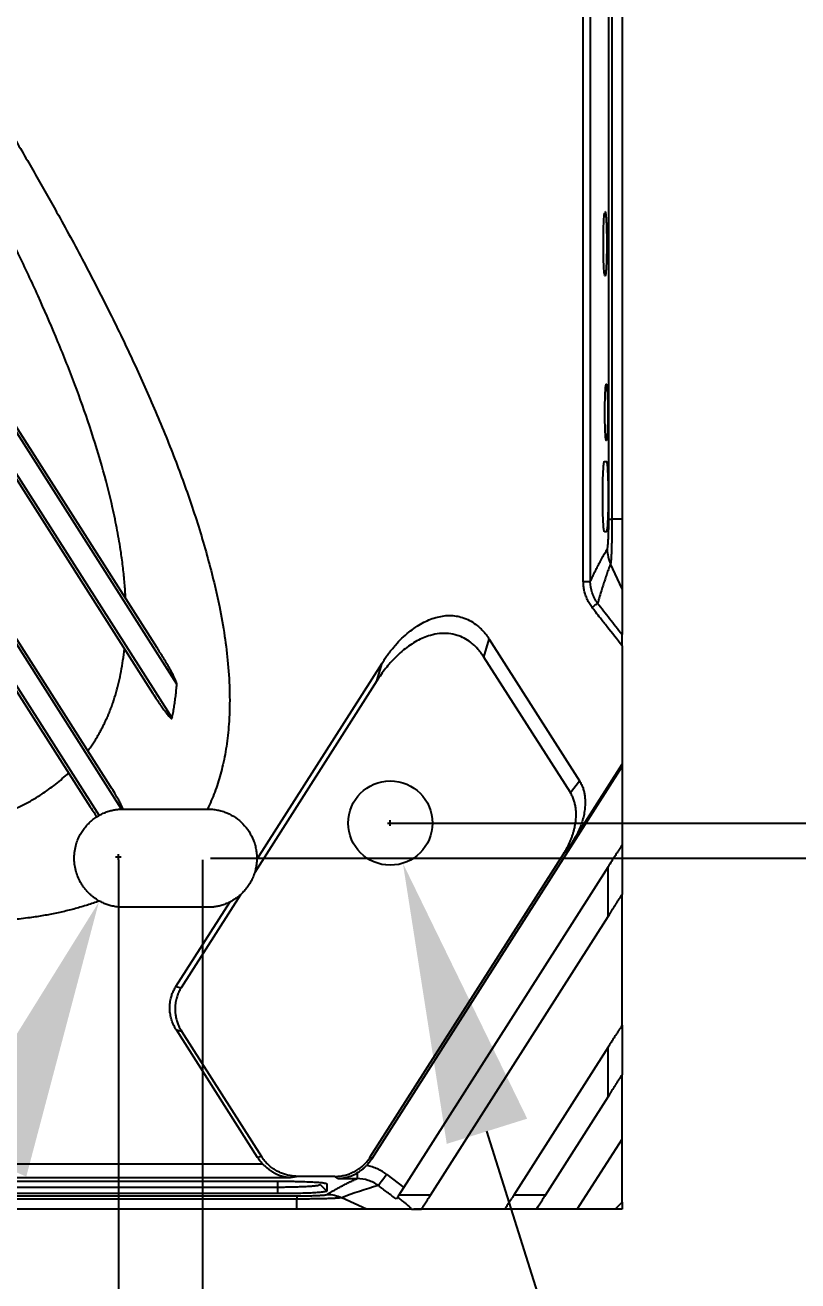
# Model space of a CAD drawing. Header units: millimetres. Extents: x 620 to 19791, y 2539 to 6969.
# Drawn here: x 8786.8 to 8841.8, y 3378.1 to 3467.5 of the extents above; entities that cross this region are included whole.
import ezdxf

# ---------------------------------------------------------------- set-up
doc = ezdxf.new("R2010")
doc.units = ezdxf.units.MM
doc.styles.get("Standard").update_dxf_attribs({"font": 'arial.ttf'})
doc.dimstyles.new('缩小5倍', dxfattribs={"dimtxt": 40, "dimasz": 20, "dimexe": 1, "dimexo": 0.2, "dimgap": 0, "dimtad": 1, "dimtoh": 1, "dimdec": 1, "dimzin": 9, "dimdsep": 46, "dimtxsty": 'Standard', "dimblk": '_FILLED', "dimcen": 0.2, "dimclrd": 256, "dimclre": 256, "dimclrt": 256, "dimadec": 1, "dimazin": 2, "dimtfac": 1, "dimtdec": 1, "dimtofl": 0, "dimtmove": 0, "dimatfit": 3, "dimldrblk": '_FILLED', "dimfxl": 1, "dimtolj": 1, "dimtzin": 0, "dimarcsym": 0})

# ---------------------------------------------------------------- blocks, each defined once
blk = doc.blocks.new('_FILLED')
at = {"color": 0, "linetype": 'ByBlock'}
blk.add_solid([(0, 0), (-1, 0.15), (-1, -0.15)], dxfattribs=at)
blk = doc.blocks.new('*D195')
at = {"lineweight": -2, "transparency": 16777216}
for p, q in [((8813.002, 3693.193), (8929.905, 3693.193)), ((8928.905, 3673.193), (8928.905, 3430.693)), ((8813.002, 3410.693), (8929.905, 3410.693))]:
    blk.add_line(p, q, dxfattribs=at)
at = {"layer": 'Defpoints', "color": 0, "transparency": 16777216}
for p in [(8812.802, 3693.193), (8812.802, 3410.693), (8928.905, 3410.693)]:
    blk.add_point(p, dxfattribs=at)
at = {"lineweight": -2, "transparency": 16777216, "xscale": 20, "yscale": 20, "zscale": 20}
for p, rotation in [((8928.905, 3693.193), 90), ((8928.905, 3410.693), 270)]:
    blk.add_blockref('_FILLED', p, dxfattribs=dict(at, rotation=rotation))
at = {"transparency": 16777216, "insert": (8903.011, 3551.943), "char_height": 40, "attachment_point": 5, "rotation": 90}
blk.add_mtext('\\A1;282.5mm [11 1/8"]', dxfattribs=at)
blk = doc.blocks.new('*D197')
at = {"lineweight": -2, "transparency": 16777216}
for p, q in [((8812.602, 3410.693), (8813.002, 3410.693)), ((8812.802, 3410.493), (8812.802, 3410.893)), ((8855.659, 3274.034), (8819.684, 3388.747)), ((8926.573, 3274.034), (8855.659, 3274.034))]:
    blk.add_line(p, q, dxfattribs=at)
at = {"layer": 'Defpoints', "color": 0, "transparency": 16777216}
for p in [(8811.904, 3413.556), (8813.699, 3407.83)]:
    blk.add_point(p, dxfattribs=at)
at = {"lineweight": -2, "transparency": 16777216, "xscale": 20, "yscale": 20, "zscale": 20, "rotation": 107.4120157915032}
blk.add_blockref('_FILLED', (8813.699, 3407.83), dxfattribs=at)
at = {"transparency": 16777216, "insert": (8891.116, 3294.457), "char_height": 40, "attachment_point": 5}
blk.add_mtext('\\A1;M6', dxfattribs=at)
blk = doc.blocks.new('*D199')
at = {"lineweight": -2, "transparency": 16777216}
for p, q in [((8800.002, 3695.693), (9024.027, 3695.693)), ((9023.027, 3428.193), (9023.027, 3675.693)), ((8800.002, 3408.193), (9024.027, 3408.193))]:
    blk.add_line(p, q, dxfattribs=at)
at = {"layer": 'Defpoints', "color": 0, "transparency": 16777216}
for p in [(8799.802, 3695.693), (9023.027, 3695.693), (8799.802, 3408.193)]:
    blk.add_point(p, dxfattribs=at)
at = {"lineweight": -2, "transparency": 16777216, "xscale": 20, "yscale": 20, "zscale": 20}
for p, rotation in [((9023.027, 3695.693), 90), ((9023.027, 3408.193), 270)]:
    blk.add_blockref('_FILLED', p, dxfattribs=dict(at, rotation=rotation))
at = {"transparency": 16777216, "insert": (8997.134, 3551.943), "char_height": 40, "attachment_point": 5, "rotation": 90}
blk.add_mtext('\\A1;287.5mm [11 3/8"]', dxfattribs=at)
blk = doc.blocks.new('*D200')
at = {"lineweight": -2, "transparency": 16777216}
for p, q in [((8793.444, 3408.085), (8793.444, 3220.929)), ((8799.444, 3408.085), (8799.444, 3220.929)), ((8773.444, 3221.929), (8490.906, 3221.929)), ((8819.444, 3221.929), (8839.444, 3221.929))]:
    blk.add_line(p, q, dxfattribs=at)
at = {"layer": 'Defpoints', "color": 0, "transparency": 16777216}
for p in [(8793.444, 3408.285), (8799.444, 3408.285), (8799.444, 3221.929)]:
    blk.add_point(p, dxfattribs=at)
at = {"lineweight": -2, "transparency": 16777216, "xscale": 20, "yscale": 20, "zscale": 20}
blk.add_blockref('_FILLED', (8793.444, 3221.929), dxfattribs=at)
at = {"lineweight": -2, "transparency": 16777216, "xscale": 20, "yscale": 20, "zscale": 20, "rotation": 180}
blk.add_blockref('_FILLED', (8799.444, 3221.929), dxfattribs=at)
at = {"transparency": 16777216, "insert": (8622.175, 3247.822), "char_height": 40, "attachment_point": 5}
blk.add_mtext('\\A1;6mm [1/4"]', dxfattribs=at)
blk = doc.blocks.new('*D201')
at = {"lineweight": -2, "transparency": 16777216}
for p, q in [((8793.244, 3408.285), (8793.644, 3408.285)), ((8793.444, 3408.085), (8793.444, 3408.485)), ((8739.75, 3283.811), (8784.136, 3386.706)), ((8352.192, 3283.811), (8739.75, 3283.811))]:
    blk.add_line(p, q, dxfattribs=at)
at = {"layer": 'Defpoints', "color": 0, "transparency": 16777216}
for p in [(8793.444, 3408.285), (8792.057, 3405.071)]:
    blk.add_point(p, dxfattribs=at)
at = {"lineweight": -2, "transparency": 16777216, "xscale": 20, "yscale": 20, "zscale": 20, "rotation": 66.66636155327049}
blk.add_blockref('_FILLED', (8792.057, 3405.071), dxfattribs=at)
at = {"transparency": 16777216, "insert": (8545.971, 3309.705), "char_height": 40, "attachment_point": 5}
blk.add_mtext('\\A1;R3.5mm [R1/8"]', dxfattribs=at)
blk = doc.blocks.new('tgd')
at = {"color": 7, "linetype": 'Continuous', "lineweight": 25}
for p, q in [((18441.528, 4763.247), (18441.528, 5002.465)), ((18441.753, 5002.465), (18441.753, 4763.247)), ((18442.478, 5002.465), (18442.478, 4763.246)), ((18410.785, 4751.505), (18295.687, 4932.172)), ((18409.374, 4754.091), (18295.856, 4932.279)), ((18295.519, 4929.087), (18409.075, 4750.839)), ((18295.687, 4929.194), (18410.44, 4749.068)), ((18406.852, 4742.603), (18295.687, 4917.096)), ((18406.071, 4744.202), (18295.856, 4917.204)), ((18295.519, 4914.011), (18404.61, 4742.772)), ((18295.687, 4914.119), (18405.245, 4742.147)), ((18439.717, 4758.807), (18439.717, 4811.805)), ((18440.216, 4811.654), (18440.216, 4758.807)), ((18441.226, 4767.356), (18441.357, 4767.356)), ((18442.478, 4763.246), (18441.753, 4763.247)), ((18441.357, 4762.356), (18441.226, 4762.356)), ((18442.478, 4758.295), (18441.655, 4760.065)), ((18439.717, 4758.807), (18440.216, 4758.807)), ((18432.648, 4753.421), (18433.025, 4754.69)), ((18433.025, 4754.69), (18439.439, 4744.622)), ((18442.478, 4754.227), (18442.478, 4745.802)), ((18416.476, 4739.003), (18425.392, 4752.998)), ((18425.015, 4751.729), (18425.392, 4752.998)), ((18438.794, 4743.773), (18432.648, 4753.421)), ((18425.015, 4751.729), (18416.328, 4738.093)), ((18438.971, 4740.297), (18442.478, 4745.802)), ((18442.478, 4745.802), (18442.478, 4745.639)), ((18424.695, 4717.725), (18442.478, 4745.639)), ((18442.478, 4745.639), (18442.478, 4740.055)), ((18438.794, 4743.773), (18439.439, 4744.622)), ((18438.327, 4739.448), (18438.971, 4740.297)), ((18442.478, 4740.055), (18442.478, 4736.519)), ((18424.554, 4717.829), (18438.327, 4739.448)), ((18441.478, 4738.486), (18426.583, 4715.106)), ((18441.478, 4734.949), (18441.478, 4738.486)), ((18410.722, 4729.97), (18414.55, 4735.978)), ((18415.312, 4736.498), (18411.096, 4729.881)), ((18442.478, 4727.213), (18442.478, 4736.519)), ((18412.978, 4735.606), (18406.978, 4735.606)), ((18428.836, 4715.106), (18441.478, 4734.949)), ((18410.722, 4729.97), (18411.096, 4729.881)), ((18442.478, 4727.213), (18442.478, 4723.677)), ((18416.532, 4717.799), (18410.749, 4726.876)), ((18410.749, 4726.876), (18411.124, 4726.787)), ((18411.124, 4726.787), (18416.816, 4717.851)), ((18441.478, 4725.644), (18434.765, 4715.106)), ((18441.478, 4722.107), (18441.478, 4725.644)), ((18442.478, 4719.106), (18442.478, 4723.677)), ((18437.017, 4715.106), (18441.478, 4722.107)), ((18439.278, 4714.106), (18442.478, 4719.106)), ((18442.478, 4714.606), (18442.478, 4719.106)), ((18318.065, 4717.341), (18416.891, 4717.341)), ((18416.816, 4717.851), (18416.532, 4717.799)), ((18424.695, 4717.725), (18424.554, 4717.829)), ((18418.882, 4716.343), (18316.074, 4716.343)), ((18419.436, 4716.445), (18418.882, 4716.343)), ((18422.026, 4716.445), (18419.436, 4716.445)), ((18422.233, 4716.29), (18422.026, 4716.445)), ((18422.233, 4716.29), (18423.609, 4716.29)), ((18425.726, 4716.583), (18426.94, 4715.666)), ((18388.978, 4716.104), (18417.978, 4716.104)), ((18388.978, 4715.69), (18417.978, 4715.69)), ((18417.978, 4715.216), (18417.978, 4715.69)), ((18420.978, 4715.872), (18421.452, 4715.398)), ((18421.452, 4715.922), (18421.452, 4715.398)), ((18375.771, 4715.056), (18419.337, 4715.056)), ((18419.337, 4714.831), (18375.771, 4714.831)), ((18417.978, 4715.216), (18388.978, 4715.216)), ((18419.337, 4714.106), (18419.337, 4714.831)), ((18428.836, 4715.106), (18426.583, 4715.106)), ((18437.017, 4715.106), (18434.765, 4715.106)), ((18441.978, 4714.106), (18442.478, 4714.606)), ((18442.478, 4714.606), (18442.478, 4714.106)), ((18419.337, 4714.106), (18375.771, 4714.106)), ((18427.478, 4714.106), (18428.199, 4714.106)), ((18428.199, 4714.106), (18427.653, 4714.106)), ((18434.127, 4714.106), (18428.199, 4714.106)), ((18436.38, 4714.106), (18434.127, 4714.106)), ((18439.278, 4714.106), (18436.38, 4714.106)), ((18441.978, 4714.106), (18439.278, 4714.106)), ((18442.478, 4714.106), (18441.978, 4714.106))]:
    blk.add_line(p, q, dxfattribs=at)
at = {"color": 8, "linetype": 'Continuous', "lineweight": 25}
blk.add_line((18417.978, 4715.69), (18417.978, 4716.104), dxfattribs=at)
at = {"color": 7, "linetype": 'Continuous', "lineweight": 25, "flags": 128}
blk.add_lwpolyline([(18424.289, 4714.105), (18423.404, 4714.517), (18422.518, 4714.929)], dxfattribs=at)
blk.add_circle((18425.978, 4741.606), 3)
at = {"color": 7, "linetype": 'Continuous', "lineweight": 25}
for points, knots in [([(18407.133, 4757.609), (18407.124, 4757.787), (18407.105, 4758.143), (18407.065, 4758.681), (18407.016, 4759.223), (18406.957, 4759.771), (18406.889, 4760.323), (18406.764, 4761.213), (18406.552, 4762.463), (18406.121, 4764.532), (18405.446, 4767.147), (18404.49, 4770.195), (18403.387, 4773.26), (18402.2, 4776.224), (18400.896, 4779.207), (18399.09, 4783.065), (18396.613, 4787.942), (18393.996, 4792.677), (18391.789, 4796.475), (18390.117, 4799.269), (18388.361, 4802.132), (18387.146, 4804.052), (18386.529, 4805.026)], [0, 0, 0, 0, 0.0102139, 0.0205385, 0.0309767, 0.0415315, 0.0522058, 0.0630022, 0.0931878, 0.1250778, 0.1845574, 0.2483961, 0.3086946, 0.3718269, 0.4319265, 0.4959106, 0.6167331, 0.7464147, 0.8069043, 0.8693256, 0.933688, 1, 1, 1, 1]), ([(18393.909, 4799.026), (18394.217, 4798.54), (18394.83, 4797.575), (18395.733, 4796.131), (18396.617, 4794.702), (18397.479, 4793.289), (18398.322, 4791.89), (18399.143, 4790.507), (18399.944, 4789.139), (18400.725, 4787.785), (18401.486, 4786.447), (18402.643, 4784.378), (18404.138, 4781.621), (18405.946, 4778.109), (18407.623, 4774.638), (18409.208, 4771.101), (18410.635, 4767.611), (18411.926, 4764.053), (18413.002, 4760.554), (18413.744, 4757.484), (18414.194, 4754.974), (18414.449, 4752.914), (18414.566, 4750.885), (18414.53, 4748.981), (18414.362, 4747.277), (18414.134, 4746.023), (18413.9, 4745.089), (18413.707, 4744.444), (18413.488, 4743.815), (18413.244, 4743.201), (18413.059, 4742.804), (18412.967, 4742.606)], [0, 0, 0, 0, 0.028127, 0.055867, 0.083223, 0.110194, 0.136782, 0.162987, 0.188811, 0.214255, 0.239319, 0.264005, 0.33008, 0.392582, 0.456982, 0.518406, 0.581947, 0.641185, 0.703244, 0.760717, 0.79542, 0.827786, 0.862084, 0.894623, 0.920706, 0.945691, 0.956791, 0.967751, 0.97859, 0.989333, 1, 1, 1, 1]), ([(18441.265, 4785.155), (18441.267, 4785.154), (18441.273, 4785.152), (18441.281, 4785.137), (18441.289, 4785.113), (18441.296, 4785.079), (18441.304, 4785.035), (18441.316, 4784.945), (18441.332, 4784.779), (18441.351, 4784.494), (18441.366, 4784.147), (18441.377, 4783.749), (18441.384, 4783.316), (18441.386, 4782.865), (18441.384, 4782.414), (18441.377, 4781.98), (18441.366, 4781.579), (18441.351, 4781.228), (18441.333, 4780.938), (18441.314, 4780.745), (18441.296, 4780.629), (18441.281, 4780.567), (18441.27, 4780.56), (18441.265, 4780.556)], [0, 0, 0, 0, 0.021245, 0.042243, 0.063084, 0.083861, 0.104667, 0.125596, 0.188211, 0.250208, 0.311749, 0.373875, 0.436451, 0.498749, 0.560974, 0.623545, 0.685901, 0.747871, 0.810407, 0.873806, 0.915692, 0.957504, 1, 1, 1, 1]), ([(18441.265, 4780.556), (18441.249, 4780.591), (18441.217, 4780.66), (18441.177, 4781.189), (18441.151, 4781.946), (18441.141, 4782.845), (18441.15, 4783.751), (18441.177, 4784.506), (18441.21, 4784.977), (18441.233, 4785.041), (18441.24, 4785.062)], [0, 0, 0, 0, 0.134319, 0.267816, 0.400285, 0.534044, 0.667719, 0.800888, 0.935788, 1, 1, 1, 1]), ([(18441.357, 4768.856), (18441.355, 4768.857), (18441.35, 4768.858), (18441.343, 4768.871), (18441.337, 4768.893), (18441.33, 4768.922), (18441.323, 4768.961), (18441.313, 4769.039), (18441.299, 4769.183), (18441.283, 4769.431), (18441.27, 4769.733), (18441.26, 4770.079), (18441.254, 4770.455), (18441.252, 4770.847), (18441.254, 4771.24), (18441.26, 4771.617), (18441.269, 4771.967), (18441.282, 4772.272), (18441.298, 4772.524), (18441.315, 4772.692), (18441.33, 4772.792), (18441.343, 4772.846), (18441.353, 4772.852), (18441.357, 4772.856)], [0, 0, 0, 0, 0.021346, 0.04241, 0.063283, 0.084056, 0.104826, 0.125687, 0.188, 0.250088, 0.311855, 0.37391, 0.43641, 0.498756, 0.56095, 0.623521, 0.685882, 0.747997, 0.810632, 0.873704, 0.915461, 0.957304, 1, 1, 1, 1]), ([(18441.357, 4772.856), (18441.36, 4772.855), (18441.364, 4772.853), (18441.371, 4772.84), (18441.378, 4772.819), (18441.385, 4772.789), (18441.391, 4772.751), (18441.402, 4772.673), (18441.416, 4772.528), (18441.432, 4772.28), (18441.445, 4771.979), (18441.455, 4771.632), (18441.461, 4771.256), (18441.463, 4770.864), (18441.461, 4770.472), (18441.455, 4770.094), (18441.445, 4769.745), (18441.432, 4769.44), (18441.416, 4769.188), (18441.4, 4769.02), (18441.385, 4768.919), (18441.371, 4768.865), (18441.362, 4768.859), (18441.357, 4768.856)], [0, 0, 0, 0, 0.0213462, 0.0424102, 0.0632826, 0.0840565, 0.1048263, 0.1256867, 0.1880002, 0.2500884, 0.3118546, 0.3739104, 0.4364096, 0.498756, 0.56095, 0.6235213, 0.6858817, 0.7479967, 0.8106315, 0.8737037, 0.9154607, 0.9573041, 1, 1, 1, 1]), ([(18441.226, 4762.356), (18441.223, 4762.357), (18441.218, 4762.359), (18441.209, 4762.375), (18441.201, 4762.402), (18441.192, 4762.439), (18441.184, 4762.487), (18441.171, 4762.584), (18441.153, 4762.764), (18441.133, 4763.075), (18441.117, 4763.452), (18441.105, 4763.885), (18441.097, 4764.355), (18441.095, 4764.845), (18441.097, 4765.336), (18441.104, 4765.808), (18441.116, 4766.244), (18441.133, 4766.626), (18441.153, 4766.941), (18441.172, 4767.137), (18441.188, 4767.251), (18441.2, 4767.311), (18441.213, 4767.349), (18441.222, 4767.353), (18441.226, 4767.356)], [0, 0, 0, 0, 0.021266, 0.042279, 0.063129, 0.083909, 0.104712, 0.125632, 0.188258, 0.250226, 0.311751, 0.373866, 0.436434, 0.498716, 0.56093, 0.623487, 0.685841, 0.747786, 0.810291, 0.873704, 0.905168, 0.936491, 0.967996, 1, 1, 1, 1]), ([(18441.357, 4767.356), (18441.36, 4767.355), (18441.366, 4767.353), (18441.375, 4767.336), (18441.383, 4767.31), (18441.391, 4767.272), (18441.4, 4767.224), (18441.413, 4767.127), (18441.431, 4766.947), (18441.451, 4766.636), (18441.467, 4766.259), (18441.479, 4765.826), (18441.487, 4765.356), (18441.489, 4764.866), (18441.487, 4764.375), (18441.479, 4763.904), (18441.467, 4763.467), (18441.451, 4763.086), (18441.431, 4762.77), (18441.412, 4762.574), (18441.396, 4762.46), (18441.383, 4762.4), (18441.37, 4762.363), (18441.362, 4762.358), (18441.357, 4762.356)], [0, 0, 0, 0, 0.021266, 0.04228, 0.063133, 0.083918, 0.104727, 0.125654, 0.188289, 0.250252, 0.311778, 0.373897, 0.436467, 0.49875, 0.560967, 0.623526, 0.685879, 0.747829, 0.81035, 0.87375, 0.905196, 0.936506, 0.968002, 1, 1, 1, 1]), ([(18441.423, 4761.105), (18441.425, 4761.109), (18441.43, 4761.116), (18441.437, 4761.138), (18441.444, 4761.168), (18441.45, 4761.205), (18441.457, 4761.251), (18441.468, 4761.34), (18441.482, 4761.499), (18441.498, 4761.767), (18441.511, 4762.087), (18441.52, 4762.41), (18441.525, 4762.709), (18441.528, 4762.976), (18441.528, 4763.156), (18441.528, 4763.247)], [0, 0, 0, 0, 0.0416119, 0.08292, 0.1240818, 0.1652564, 0.2066027, 0.2482777, 0.3730485, 0.4978515, 0.6231824, 0.7485419, 0.8325348, 0.9158986, 1, 1, 1, 1]), ([(18441.753, 4763.247), (18441.753, 4763.195), (18441.753, 4763.09), (18441.752, 4762.934), (18441.752, 4762.779), (18441.75, 4762.607), (18441.748, 4762.37), (18441.746, 4762.101), (18441.743, 4761.823), (18441.735, 4761.497), (18441.726, 4761.229), (18441.718, 4760.942), (18441.712, 4760.748), (18441.703, 4760.552), (18441.694, 4760.418), (18441.686, 4760.303), (18441.677, 4760.205), (18441.666, 4760.116), (18441.659, 4760.083), (18441.655, 4760.065)], [0, 0, 0, 0, 0.033447, 0.06694, 0.10045, 0.133952, 0.178484, 0.256865, 0.314724, 0.372797, 0.496328, 0.529331, 0.623045, 0.681398, 0.745872, 0.794433, 0.852976, 0.921558, 1, 1, 1, 1]), ([(18442.478, 4763.246), (18442.478, 4763.174), (18442.478, 4763.029), (18442.478, 4762.813), (18442.478, 4762.599), (18442.478, 4762.386), (18442.478, 4762.174), (18442.478, 4761.965), (18442.478, 4761.756), (18442.478, 4761.328), (18442.478, 4760.7), (18442.478, 4759.948), (18442.478, 4759.305), (18442.478, 4758.889), (18442.478, 4758.633), (18442.478, 4758.483), (18442.478, 4758.366), (18442.478, 4758.319), (18442.478, 4758.295)], [0, 0, 0, 0, 0.030431, 0.060693, 0.090843, 0.120939, 0.151037, 0.181194, 0.211469, 0.241916, 0.370934, 0.500028, 0.629046, 0.758139, 0.818819, 0.879051, 0.939292, 1, 1, 1, 1]), ([(18440.216, 4758.807), (18440.271, 4758.925), (18440.379, 4759.16), (18440.541, 4759.496), (18440.699, 4759.817), (18440.872, 4760.153), (18441.055, 4760.492), (18441.244, 4760.823), (18441.365, 4761.013), (18441.423, 4761.105)], [0, 0, 0, 0, 0.136003, 0.269855, 0.401557, 0.531111, 0.699451, 0.855745, 1, 1, 1, 1]), ([(18441.655, 4760.065), (18441.644, 4760.04), (18441.624, 4759.991), (18441.585, 4759.888), (18441.517, 4759.701), (18441.417, 4759.422), (18441.301, 4759.081), (18441.142, 4758.604), (18440.977, 4758.082), (18440.833, 4757.589), (18440.762, 4757.344), (18440.739, 4757.266)], [0, 0, 0, 0, 0.031231, 0.062467, 0.124948, 0.249927, 0.38178, 0.499933, 0.762201, 0.923745, 1, 1, 1, 1]), ([(18440.343, 4756.959), (18440.309, 4757.004), (18440.243, 4757.095), (18440.154, 4757.236), (18440.072, 4757.381), (18439.998, 4757.53), (18439.932, 4757.683), (18439.856, 4757.891), (18439.782, 4758.155), (18439.727, 4758.479), (18439.72, 4758.697), (18439.717, 4758.807)], [0, 0, 0, 0, 0.084861, 0.169101, 0.25296, 0.336679, 0.420502, 0.504669, 0.670214, 0.834663, 1, 1, 1, 1]), ([(18440.739, 4757.266), (18440.57, 4757.484), (18440.438, 4757.731), (18440.261, 4758.254), (18440.216, 4758.53), (18440.216, 4758.807)], [0, 0, 0, 0, 0.5, 0.5, 1, 1, 1, 1]), ([(18442.478, 4758.295), (18442.478, 4758.17), (18442.478, 4757.893), (18442.478, 4757.347), (18442.478, 4756.657), (18442.478, 4755.956), (18442.478, 4755.413), (18442.478, 4755.145), (18442.478, 4755.029)], [0, 0, 0, 0, 0.113992, 0.252662, 0.503552, 0.752664, 0.893657, 1, 1, 1, 1]), ([(18440.343, 4756.959), (18440.387, 4756.993), (18440.435, 4757.03), (18440.527, 4757.102), (18440.572, 4757.136), (18440.647, 4757.195), (18440.678, 4757.219), (18440.722, 4757.252), (18440.734, 4757.262), (18440.739, 4757.266)], [0, 0, 0, 0, 0.25, 0.25, 0.5, 0.5, 0.75, 0.75, 1, 1, 1, 1]), ([(18442.48, 4754.227), (18442.123, 4754.682), (18441.61, 4755.336), (18440.986, 4756.132), (18440.652, 4756.559), (18440.451, 4756.815), (18440.364, 4756.93), (18440.343, 4756.959)], [0, 0, 0, 0, 0.4999959, 0.7187302, 0.8749748, 0.9687302, 1, 1, 1, 1]), ([(18440.739, 4757.266), (18441.021, 4756.903), (18441.599, 4756.156), (18442.18, 4755.412), (18442.478, 4755.029)], [0, 0, 0, 0, 0.486421, 1, 1, 1, 1]), ([(18425.392, 4752.998), (18425.453, 4753.092), (18425.574, 4753.278), (18425.762, 4753.546), (18425.952, 4753.803), (18426.146, 4754.047), (18426.424, 4754.375), (18426.8, 4754.769), (18427.417, 4755.316), (18428.2, 4755.858), (18429.181, 4756.276), (18430.17, 4756.436), (18430.996, 4756.31), (18431.62, 4756.049), (18432.016, 4755.798), (18432.322, 4755.546), (18432.565, 4755.306), (18432.804, 4755.021), (18432.95, 4754.803), (18433.025, 4754.69)], [0, 0, 0, 0, 0.035181, 0.06949, 0.102958, 0.135615, 0.167497, 0.237811, 0.306398, 0.426306, 0.535135, 0.638829, 0.737184, 0.792914, 0.85017, 0.883735, 0.9175, 0.957411, 1, 1, 1, 1]), ([(18432.648, 4753.421), (18432.61, 4753.478), (18432.536, 4753.592), (18432.418, 4753.754), (18432.297, 4753.905), (18432.143, 4754.082), (18431.945, 4754.277), (18431.639, 4754.529), (18431.243, 4754.78), (18430.716, 4755), (18430.126, 4755.123), (18429.477, 4755.12), (18428.706, 4754.965), (18427.822, 4754.588), (18427.04, 4754.047), (18426.423, 4753.5), (18426, 4753.055), (18425.635, 4752.615), (18425.316, 4752.187), (18425.117, 4751.884), (18425.015, 4751.729)], [0, 0, 0, 0, 0.0216222, 0.0425505, 0.0628241, 0.0824862, 0.1161853, 0.1497884, 0.206969, 0.2627272, 0.3282325, 0.3948032, 0.465099, 0.5738297, 0.6937413, 0.7622458, 0.8325839, 0.8860953, 0.9418514, 1, 1, 1, 1]), ([(18442.48, 4754.227), (18442.48, 4754.249), (18442.48, 4754.298), (18442.479, 4754.392), (18442.478, 4754.511), (18442.478, 4754.639), (18442.478, 4754.757), (18442.478, 4754.857), (18442.478, 4754.942), (18442.478, 4755.005), (18442.478, 4755.021), (18442.478, 4755.029)], [0, 0, 0, 0, 0.066161, 0.147469, 0.285965, 0.428915, 0.548302, 0.676783, 0.786689, 0.89845, 1, 1, 1, 1]), ([(18404.45, 4746.746), (18404.518, 4746.84), (18404.654, 4747.029), (18404.849, 4747.32), (18405.036, 4747.616), (18405.215, 4747.918), (18405.386, 4748.226), (18405.548, 4748.539), (18405.703, 4748.859), (18405.85, 4749.184), (18405.989, 4749.514), (18406.12, 4749.851), (18406.285, 4750.311), (18406.472, 4750.904), (18406.664, 4751.641), (18406.826, 4752.407), (18406.958, 4753.201), (18407.02, 4753.742), (18407.051, 4754.016)], [0, 0, 0, 0, 0.044718, 0.089457, 0.134253, 0.17914, 0.224155, 0.269331, 0.314703, 0.360306, 0.406172, 0.452335, 0.498827, 0.593777, 0.691149, 0.791172, 0.894058, 1, 1, 1, 1]), ([(18410.785, 4751.505), (18410.784, 4751.515), (18410.784, 4751.538), (18410.774, 4751.578), (18410.758, 4751.628), (18410.735, 4751.69), (18410.704, 4751.763), (18410.667, 4751.846), (18410.622, 4751.941), (18410.57, 4752.046), (18410.51, 4752.162), (18410.443, 4752.289), (18410.343, 4752.474), (18410.203, 4752.724), (18410.011, 4753.056), (18409.735, 4753.518), (18409.515, 4753.868), (18409.374, 4754.091)], [0, 0, 0, 0, 0.009636, 0.023334, 0.041271, 0.063526, 0.090136, 0.121124, 0.156505, 0.196289, 0.240481, 0.289088, 0.342111, 0.453728, 0.579804, 0.731703, 1, 1, 1, 1]), ([(18410.44, 4749.068), (18410.467, 4749.198), (18410.52, 4749.459), (18410.589, 4749.856), (18410.65, 4750.259), (18410.704, 4750.669), (18410.749, 4751.085), (18410.773, 4751.364), (18410.785, 4751.505)], [0, 0, 0, 0, 0.161473, 0.324918, 0.490415, 0.658045, 0.827882, 1, 1, 1, 1]), ([(18409.075, 4750.839), (18409.169, 4750.693), (18409.344, 4750.422), (18409.592, 4750.055), (18409.801, 4749.759), (18409.968, 4749.532), (18410.101, 4749.361), (18410.2, 4749.242), (18410.274, 4749.16), (18410.324, 4749.11), (18410.359, 4749.081), (18410.381, 4749.062), (18410.4, 4749.053), (18410.422, 4749.056), (18410.434, 4749.064), (18410.44, 4749.068)], [0, 0, 0, 0, 0.230026, 0.424715, 0.584075, 0.708126, 0.796556, 0.869812, 0.911898, 0.942851, 0.962508, 0.972036, 0.981659, 0.989826, 1, 1, 1, 1]), ([(18397.844, 4742.04), (18397.988, 4742.093), (18398.273, 4742.198), (18398.693, 4742.368), (18399.102, 4742.545), (18399.5, 4742.73), (18399.888, 4742.922), (18400.265, 4743.123), (18400.692, 4743.366), (18401.164, 4743.659), (18401.675, 4744.008), (18402.164, 4744.378), (18402.634, 4744.766), (18402.929, 4745.042), (18403.077, 4745.179)], [0, 0, 0, 0, 0.074802, 0.148429, 0.220926, 0.292342, 0.362727, 0.432134, 0.500619, 0.60245, 0.703089, 0.802749, 0.901645, 1, 1, 1, 1]), ([(18406.963, 4742.605), (18406.959, 4742.613), (18406.954, 4742.624), (18406.947, 4742.635), (18406.945, 4742.639), (18406.941, 4742.645), (18406.936, 4742.652), (18406.932, 4742.658), (18406.93, 4742.662), (18406.926, 4742.667), (18406.92, 4742.678), (18406.909, 4742.7), (18406.898, 4742.735), (18406.833, 4742.872), (18406.728, 4743.086), (18406.552, 4743.404), (18406.34, 4743.772), (18406.168, 4744.047), (18406.071, 4744.202)], [0, 0, 0, 0, 0.015217, 0.019074, 0.020998, 0.022916, 0.030467, 0.034132, 0.035927, 0.037692, 0.044414, 0.056294, 0.078056, 0.103721, 0.304576, 0.468435, 0.700238, 1, 1, 1, 1]), ([(18439.439, 4744.622), (18439.465, 4744.579), (18439.518, 4744.494), (18439.586, 4744.36), (18439.647, 4744.223), (18439.713, 4744.045), (18439.776, 4743.818), (18439.838, 4743.462), (18439.863, 4743.004), (18439.82, 4742.495), (18439.729, 4742.018), (18439.603, 4741.581), (18439.434, 4741.148), (18439.226, 4740.716), (18439.057, 4740.438), (18438.971, 4740.297)], [0, 0, 0, 0, 0.0329932, 0.0657961, 0.0985296, 0.1313159, 0.1901957, 0.2526078, 0.3681449, 0.4895308, 0.5869421, 0.6859197, 0.7872669, 0.8917324, 1, 1, 1, 1]), ([(18438.327, 4739.448), (18438.371, 4739.519), (18438.458, 4739.659), (18438.578, 4739.873), (18438.688, 4740.088), (18438.787, 4740.303), (18438.876, 4740.519), (18438.954, 4740.736), (18439.022, 4740.954), (18439.08, 4741.172), (18439.127, 4741.391), (18439.182, 4741.72), (18439.218, 4742.155), (18439.193, 4742.612), (18439.131, 4742.969), (18439.055, 4743.243), (18438.947, 4743.514), (18438.845, 4743.687), (18438.794, 4743.773)], [0, 0, 0, 0, 0.054633, 0.108241, 0.160902, 0.212702, 0.263726, 0.314067, 0.36382, 0.413084, 0.461961, 0.510555, 0.631824, 0.747465, 0.809763, 0.868751, 0.93418, 1, 1, 1, 1]), ([(18404.61, 4742.772), (18404.702, 4742.63), (18404.858, 4742.388), (18405.025, 4742.152), (18405.094, 4742.055)], [0, 0, 0, 0, 0.587301, 1, 1, 1, 1]), ([(18405.245, 4742.147), (18405.295, 4742.174), (18405.393, 4742.228), (18405.546, 4742.301), (18405.701, 4742.366), (18405.859, 4742.424), (18406.056, 4742.485), (18406.293, 4742.542), (18406.571, 4742.587), (18406.758, 4742.598), (18406.852, 4742.603)], [0, 0, 0, 0, 0.10019, 0.200056, 0.299831, 0.399749, 0.500042, 0.666803, 0.833095, 1, 1, 1, 1]), ([(18406.964, 4742.606), (18407.262, 4742.606), (18407.893, 4742.606), (18408.893, 4742.606), (18410.126, 4742.606), (18411.495, 4742.606), (18412.496, 4742.606), (18412.967, 4742.606)], [0, 0, 0, 0, 0.148764, 0.315345, 0.499744, 0.764431, 1, 1, 1, 1]), ([(18412.967, 4742.606), (18413.026, 4742.605), (18413.145, 4742.603), (18413.323, 4742.59), (18413.498, 4742.568), (18413.671, 4742.538), (18413.842, 4742.499), (18414.011, 4742.451), (18414.179, 4742.395), (18414.505, 4742.266), (18414.97, 4742.014), (18415.506, 4741.559), (18415.944, 4741.009), (18416.209, 4740.485), (18416.357, 4740.042), (18416.433, 4739.7), (18416.477, 4739.353), (18416.477, 4739.12), (18416.476, 4739.003)], [0, 0, 0, 0, 0.031946, 0.063607, 0.095061, 0.126386, 0.157664, 0.188975, 0.220398, 0.252014, 0.376591, 0.501216, 0.625704, 0.750422, 0.813205, 0.875307, 0.937361, 1, 1, 1, 1]), ([(18405.263, 4736.055), (18405.209, 4736.086), (18405.099, 4736.15), (18404.936, 4736.261), (18404.771, 4736.387), (18404.605, 4736.529), (18404.442, 4736.69), (18404.282, 4736.869), (18404.129, 4737.067), (18403.951, 4737.336), (18403.769, 4737.683), (18403.61, 4738.115), (18403.509, 4738.569), (18403.454, 4739.197), (18403.543, 4739.962), (18403.813, 4740.642), (18404.086, 4741.088), (18404.301, 4741.37), (18404.542, 4741.627), (18404.805, 4741.859), (18404.998, 4741.99), (18405.094, 4742.055)], [0, 0, 0, 0, 0.025857, 0.053207, 0.082051, 0.11239, 0.144222, 0.17755, 0.212372, 0.248689, 0.312074, 0.375466, 0.44036, 0.505353, 0.638069, 0.756938, 0.806076, 0.854943, 0.903546, 0.951896, 1, 1, 1, 1]), ([(18405.094, 4742.055), (18405.1, 4742.059), (18405.112, 4742.067), (18405.136, 4742.082), (18405.163, 4742.098), (18405.191, 4742.115), (18405.218, 4742.131), (18405.237, 4742.142), (18405.245, 4742.147)], [0, 0, 0, 0, 0.193434, 0.376156, 0.548169, 0.709476, 0.860083, 1, 1, 1, 1]), ([(18442.478, 4740.055), (18442.477, 4740.055), (18442.477, 4740.053), (18442.469, 4740.041), (18442.456, 4740.021), (18442.439, 4739.994), (18442.403, 4739.938), (18442.335, 4739.83), (18442.222, 4739.654), (18442.079, 4739.428), (18441.914, 4739.17), (18441.711, 4738.85), (18441.565, 4738.621), (18441.478, 4738.486)], [0, 0, 0, 0, 0.030657, 0.061815, 0.093828, 0.127026, 0.161703, 0.258192, 0.371333, 0.496055, 0.644878, 0.790466, 1, 1, 1, 1]), ([(18416.476, 4739.003), (18416.475, 4738.955), (18416.471, 4738.862), (18416.459, 4738.721), (18416.44, 4738.576), (18416.413, 4738.423), (18416.377, 4738.261), (18416.344, 4738.148), (18416.328, 4738.093)], [0, 0, 0, 0, 0.179765, 0.346667, 0.501047, 0.673859, 0.839861, 1, 1, 1, 1]), ([(18416.328, 4738.093), (18416.309, 4738.032), (18416.27, 4737.91), (18416.199, 4737.732), (18416.119, 4737.558), (18416.03, 4737.389), (18415.91, 4737.188), (18415.75, 4736.961), (18415.544, 4736.717), (18415.39, 4736.571), (18415.312, 4736.498)], [0, 0, 0, 0, 0.1002664, 0.2001041, 0.2998137, 0.3996969, 0.5000539, 0.6668727, 0.8330553, 1, 1, 1, 1]), ([(18405.263, 4736.055), (18405.125, 4736.005), (18404.847, 4735.906), (18404.424, 4735.768), (18403.995, 4735.637), (18403.56, 4735.514), (18403.118, 4735.399), (18402.669, 4735.291), (18402.214, 4735.191), (18401.752, 4735.098), (18401.284, 4735.014), (18400.809, 4734.936), (18400.08, 4734.831), (18399.077, 4734.717), (18397.82, 4734.624), (18396.534, 4734.57), (18395.68, 4734.564), (18395.241, 4734.561)], [0, 0, 0, 0, 0.04327, 0.086907, 0.130931, 0.175359, 0.220209, 0.2655, 0.311249, 0.357472, 0.404186, 0.451405, 0.499145, 0.621038, 0.748619, 0.870491, 1, 1, 1, 1]), ([(18406.978, 4735.606), (18406.918, 4735.607), (18406.799, 4735.608), (18406.62, 4735.623), (18406.442, 4735.645), (18406.266, 4735.677), (18406.053, 4735.727), (18405.805, 4735.804), (18405.527, 4735.915), (18405.351, 4736.008), (18405.263, 4736.055)], [0, 0, 0, 0, 0.1002242, 0.2000778, 0.2998237, 0.3997259, 0.5000471, 0.6668346, 0.8330778, 1, 1, 1, 1]), ([(18414.55, 4735.978), (18414.501, 4735.955), (18414.403, 4735.907), (18414.252, 4735.845), (18414.1, 4735.789), (18413.944, 4735.74), (18413.751, 4735.69), (18413.52, 4735.644), (18413.25, 4735.612), (18413.069, 4735.608), (18412.978, 4735.606)], [0, 0, 0, 0, 0.1001719, 0.2000442, 0.2998342, 0.39976, 0.5000388, 0.6667868, 0.8331036, 1, 1, 1, 1]), ([(18415.312, 4736.498), (18415.279, 4736.469), (18415.214, 4736.411), (18415.115, 4736.332), (18415.016, 4736.258), (18414.889, 4736.171), (18414.732, 4736.073), (18414.613, 4736.011), (18414.55, 4735.978)], [0, 0, 0, 0, 0.119479, 0.242202, 0.368583, 0.499004, 0.73498, 1, 1, 1, 1]), ([(18441.478, 4734.949), (18441.509, 4734.999), (18441.569, 4735.091), (18441.651, 4735.221), (18441.721, 4735.331), (18441.779, 4735.423), (18441.867, 4735.563), (18441.981, 4735.742), (18442.123, 4735.963), (18442.249, 4736.155), (18442.342, 4736.303), (18442.401, 4736.403), (18442.44, 4736.469), (18442.471, 4736.512), (18442.476, 4736.517), (18442.478, 4736.519)], [0, 0, 0, 0, 0.076408, 0.143264, 0.200569, 0.248324, 0.286531, 0.419799, 0.534069, 0.651314, 0.759619, 0.819962, 0.870152, 0.932977, 1, 1, 1, 1]), ([(18410.749, 4726.876), (18410.716, 4726.929), (18410.651, 4727.035), (18410.566, 4727.199), (18410.492, 4727.366), (18410.429, 4727.535), (18410.377, 4727.707), (18410.335, 4727.882), (18410.305, 4728.06), (18410.286, 4728.241), (18410.276, 4728.494), (18410.292, 4728.816), (18410.359, 4729.164), (18410.459, 4729.463), (18410.574, 4729.723), (18410.672, 4729.887), (18410.722, 4729.97)], [0, 0, 0, 0, 0.0573502, 0.1137864, 0.1695106, 0.2247326, 0.2796678, 0.3345354, 0.3895548, 0.4449441, 0.5009169, 0.6220685, 0.739873, 0.8248844, 0.9112986, 1, 1, 1, 1]), ([(18411.096, 4729.881), (18411.066, 4729.831), (18411.005, 4729.732), (18410.926, 4729.579), (18410.856, 4729.425), (18410.797, 4729.267), (18410.727, 4729.038), (18410.667, 4728.727), (18410.648, 4728.356), (18410.671, 4728.007), (18410.729, 4727.687), (18410.824, 4727.376), (18410.953, 4727.072), (18411.066, 4726.883), (18411.124, 4726.787)], [0, 0, 0, 0, 0.0535069, 0.1060958, 0.1579496, 0.2092592, 0.2602214, 0.3778836, 0.499202, 0.5994542, 0.6983901, 0.7972837, 0.8974105, 1, 1, 1, 1]), ([(18442.478, 4727.213), (18442.477, 4727.213), (18442.476, 4727.211), (18442.467, 4727.2), (18442.454, 4727.182), (18442.433, 4727.151), (18442.401, 4727.097), (18442.342, 4726.997), (18442.249, 4726.849), (18442.123, 4726.657), (18441.981, 4726.436), (18441.837, 4726.21), (18441.668, 4725.941), (18441.549, 4725.755), (18441.478, 4725.644)], [0, 0, 0, 0, 0.034267, 0.067135, 0.098949, 0.13009, 0.180259, 0.240606, 0.34888, 0.466121, 0.580357, 0.713621, 0.826984, 1, 1, 1, 1]), ([(18441.478, 4722.107), (18441.509, 4722.157), (18441.569, 4722.249), (18441.651, 4722.379), (18441.721, 4722.489), (18441.779, 4722.581), (18441.867, 4722.721), (18441.981, 4722.9), (18442.123, 4723.121), (18442.249, 4723.313), (18442.342, 4723.461), (18442.401, 4723.561), (18442.44, 4723.627), (18442.471, 4723.67), (18442.476, 4723.675), (18442.478, 4723.677)], [0, 0, 0, 0, 0.076408, 0.143264, 0.200569, 0.248324, 0.286531, 0.419799, 0.534069, 0.651314, 0.759619, 0.819962, 0.870152, 0.932977, 1, 1, 1, 1]), ([(18416.891, 4717.341), (18416.858, 4717.377), (18416.792, 4717.448), (18416.699, 4717.561), (18416.612, 4717.677), (18416.558, 4717.758), (18416.532, 4717.799)], [0, 0, 0, 0, 0.250901, 0.500796, 0.750292, 1, 1, 1, 1]), ([(18419.436, 4716.445), (18419.375, 4716.446), (18419.255, 4716.448), (18419.078, 4716.463), (18418.907, 4716.487), (18418.744, 4716.519), (18418.588, 4716.557), (18418.44, 4716.602), (18418.299, 4716.652), (18418.166, 4716.706), (18418.041, 4716.763), (18417.866, 4716.854), (18417.646, 4716.988), (18417.396, 4717.179), (18417.174, 4717.388), (18416.979, 4717.611), (18416.87, 4717.772), (18416.816, 4717.851)], [0, 0, 0, 0, 0.059119, 0.116393, 0.171825, 0.225414, 0.277163, 0.327072, 0.375145, 0.421381, 0.465785, 0.508357, 0.612581, 0.713809, 0.812088, 0.907467, 1, 1, 1, 1]), ([(18418.882, 4716.343), (18418.834, 4716.345), (18418.741, 4716.35), (18418.607, 4716.368), (18418.486, 4716.39), (18418.376, 4716.416), (18418.277, 4716.443), (18418.138, 4716.488), (18417.97, 4716.554), (18417.756, 4716.659), (18417.547, 4716.783), (18417.347, 4716.928), (18417.172, 4717.072), (18417.024, 4717.206), (18416.934, 4717.298), (18416.891, 4717.341)], [0, 0, 0, 0, 0.069358, 0.133219, 0.191583, 0.244452, 0.291825, 0.333702, 0.446424, 0.536999, 0.648662, 0.759728, 0.846638, 0.926699, 1, 1, 1, 1]), ([(18422.026, 4716.445), (18422.082, 4716.446), (18422.195, 4716.447), (18422.362, 4716.462), (18422.527, 4716.484), (18422.69, 4716.516), (18422.851, 4716.558), (18423.009, 4716.608), (18423.165, 4716.667), (18423.319, 4716.736), (18423.509, 4716.834), (18423.729, 4716.969), (18423.969, 4717.15), (18424.187, 4717.354), (18424.385, 4717.58), (18424.497, 4717.746), (18424.554, 4717.829)], [0, 0, 0, 0, 0.056335, 0.112088, 0.167429, 0.222534, 0.27758, 0.332746, 0.388207, 0.444139, 0.50071, 0.601843, 0.701313, 0.800139, 0.89936, 1, 1, 1, 1]), ([(18423.61, 4716.691), (18423.658, 4716.72), (18423.748, 4716.774), (18423.869, 4716.858), (18423.999, 4716.957), (18424.14, 4717.074), (18424.243, 4717.174), (18424.293, 4717.222)], [0, 0, 0, 0, 0.201328, 0.374361, 0.519294, 0.769955, 1, 1, 1, 1]), ([(18424.695, 4717.725), (18424.665, 4717.68), (18424.606, 4717.59), (18424.508, 4717.462), (18424.405, 4717.338), (18424.33, 4717.261), (18424.293, 4717.222)], [0, 0, 0, 0, 0.250358, 0.499991, 0.749628, 1, 1, 1, 1]), ([(18425.726, 4716.583), (18425.675, 4716.619), (18425.573, 4716.694), (18425.412, 4716.796), (18425.243, 4716.89), (18425.066, 4716.977), (18424.882, 4717.054), (18424.691, 4717.121), (18424.495, 4717.179), (18424.36, 4717.208), (18424.293, 4717.222)], [0, 0, 0, 0, 0.118804, 0.239392, 0.361738, 0.485853, 0.61174, 0.739393, 0.868813, 1, 1, 1, 1]), ([(18421.479, 4715.161), (18421.537, 4715.198), (18421.655, 4715.273), (18421.847, 4715.388), (18422.054, 4715.506), (18422.275, 4715.628), (18422.512, 4715.754), (18422.764, 4715.883), (18423.031, 4716.016), (18423.313, 4716.152), (18423.51, 4716.244), (18423.609, 4716.29)], [0, 0, 0, 0, 0.098378, 0.199936, 0.304675, 0.412597, 0.523703, 0.637996, 0.755475, 0.876143, 1, 1, 1, 1]), ([(18422.233, 4716.29), (18422.286, 4716.293), (18422.387, 4716.298), (18422.531, 4716.314), (18422.661, 4716.336), (18422.778, 4716.36), (18422.882, 4716.386), (18423.024, 4716.427), (18423.203, 4716.49), (18423.415, 4716.583), (18423.547, 4716.656), (18423.61, 4716.691)], [0, 0, 0, 0, 0.112481, 0.215497, 0.309047, 0.393134, 0.46776, 0.532931, 0.70248, 0.8581, 1, 1, 1, 1]), ([(18423.61, 4716.691), (18423.61, 4716.57), (18423.61, 4716.468), (18423.609, 4716.332), (18423.609, 4716.297), (18423.609, 4716.29)], [0, 0, 0, 0, 0.5, 0.5, 1, 1, 1, 1]), ([(18425.127, 4715.789), (18424.911, 4715.951), (18424.667, 4716.078), (18424.152, 4716.248), (18423.881, 4716.291), (18423.609, 4716.29)], [0, 0, 0, 0, 0.5, 0.5, 1, 1, 1, 1]), ([(18417.978, 4716.104), (18418.042, 4716.104), (18418.17, 4716.104), (18418.361, 4716.103), (18418.551, 4716.102), (18418.739, 4716.1), (18418.925, 4716.097), (18419.109, 4716.094), (18419.446, 4716.087), (18419.915, 4716.075), (18420.451, 4716.052), (18420.89, 4716.023), (18421.157, 4715.997), (18421.311, 4715.974), (18421.392, 4715.957), (18421.443, 4715.94), (18421.449, 4715.928), (18421.452, 4715.922)], [0, 0, 0, 0, 0.035369, 0.070518, 0.105554, 0.140588, 0.17573, 0.211087, 0.246768, 0.374246, 0.500013, 0.625669, 0.753293, 0.81548, 0.876937, 0.938248, 1, 1, 1, 1]), ([(18417.978, 4715.69), (18418.021, 4715.69), (18418.144, 4715.689), (18418.337, 4715.689), (18418.543, 4715.69), (18418.804, 4715.693), (18419.128, 4715.702), (18419.564, 4715.717), (18419.926, 4715.731), (18420.201, 4715.748), (18420.414, 4715.764), (18420.586, 4715.778), (18420.72, 4715.794), (18420.833, 4715.812), (18420.923, 4715.833), (18420.971, 4715.855), (18420.976, 4715.867), (18420.978, 4715.872)], [0, 0, 0, 0, 0.027363, 0.078343, 0.122784, 0.160528, 0.24836, 0.339852, 0.470584, 0.530571, 0.587958, 0.684414, 0.73202, 0.781741, 0.877667, 0.950403, 1, 1, 1, 1]), ([(18421.452, 4715.398), (18421.451, 4715.395), (18421.449, 4715.388), (18421.433, 4715.378), (18421.406, 4715.368), (18421.369, 4715.358), (18421.321, 4715.348), (18421.263, 4715.339), (18421.135, 4715.321), (18420.89, 4715.297), (18420.452, 4715.268), (18419.915, 4715.245), (18419.404, 4715.231), (18418.973, 4715.223), (18418.647, 4715.219), (18418.314, 4715.216), (18418.09, 4715.216), (18417.978, 4715.216)], [0, 0, 0, 0, 0.03536, 0.0705, 0.105531, 0.140562, 0.175702, 0.21106, 0.246743, 0.374234, 0.499988, 0.625676, 0.753228, 0.815386, 0.876843, 0.938185, 1, 1, 1, 1]), ([(18426.404, 4714.825), (18426.192, 4714.986), (18425.767, 4715.308), (18425.341, 4715.629), (18425.128, 4715.79)], [0, 0, 0, 0, 0.4999934, 1, 1, 1, 1]), ([(18419.337, 4715.056), (18419.382, 4715.056), (18419.473, 4715.056), (18419.608, 4715.056), (18419.741, 4715.057), (18419.873, 4715.059), (18420.002, 4715.061), (18420.214, 4715.065), (18420.497, 4715.073), (18420.816, 4715.086), (18421.084, 4715.102), (18421.266, 4715.118), (18421.382, 4715.133), (18421.451, 4715.147), (18421.47, 4715.156), (18421.479, 4715.161)], [0, 0, 0, 0, 0.042203, 0.084071, 0.125772, 0.167478, 0.209357, 0.25158, 0.376768, 0.502269, 0.626903, 0.75184, 0.834751, 0.917047, 1, 1, 1, 1]), ([(18422.518, 4714.929), (18422.51, 4714.927), (18422.494, 4714.923), (18422.456, 4714.917), (18422.406, 4714.91), (18422.343, 4714.904), (18422.268, 4714.897), (18422.179, 4714.891), (18422.077, 4714.885), (18421.961, 4714.879), (18421.832, 4714.873), (18421.689, 4714.867), (18421.532, 4714.861), (18421.362, 4714.856), (18421.18, 4714.851), (18420.984, 4714.847), (18420.777, 4714.843), (18420.558, 4714.839), (18420.33, 4714.836), (18420.092, 4714.834), (18419.846, 4714.832), (18419.593, 4714.831), (18419.423, 4714.831), (18419.337, 4714.831)], [0, 0, 0, 0, 0.039985, 0.080802, 0.122407, 0.164783, 0.20793, 0.251839, 0.296507, 0.341927, 0.388095, 0.435009, 0.482664, 0.531059, 0.580192, 0.630065, 0.68068, 0.732039, 0.784151, 0.837015, 0.890654, 0.945021, 1, 1, 1, 1]), ([(18426.503, 4714.98), (18426.487, 4714.954), (18426.453, 4714.902), (18426.421, 4714.851), (18426.404, 4714.825)], [0, 0, 0, 0, 0.492562, 1, 1, 1, 1]), ([(18427.478, 4714.106), (18427.481, 4714.107), (18427.487, 4714.108), (18427.485, 4714.118), (18427.476, 4714.134), (18427.45, 4714.166), (18427.394, 4714.224), (18427.288, 4714.323), (18427.146, 4714.449), (18426.962, 4714.606), (18426.746, 4714.785), (18426.585, 4714.914), (18426.503, 4714.98)], [0, 0, 0, 0, 0.044789, 0.089059, 0.133558, 0.179028, 0.280106, 0.389402, 0.518481, 0.658634, 0.825277, 1, 1, 1, 1]), ([(18428.199, 4714.106), (18428.199, 4714.107), (18428.2, 4714.108), (18428.207, 4714.122), (18428.219, 4714.143), (18428.235, 4714.171), (18428.263, 4714.216), (18428.315, 4714.292), (18428.394, 4714.41), (18428.485, 4714.554), (18428.581, 4714.707), (18428.7, 4714.891), (18428.785, 4715.025), (18428.836, 4715.106)], [0, 0, 0, 0, 0.055968, 0.110252, 0.162997, 0.214361, 0.264516, 0.366616, 0.489395, 0.60523, 0.723158, 0.83333, 1, 1, 1, 1]), ([(18434.765, 4715.106), (18434.742, 4715.07), (18434.699, 4715.003), (18434.64, 4714.91), (18434.59, 4714.832), (18434.548, 4714.767), (18434.489, 4714.675), (18434.414, 4714.554), (18434.322, 4714.41), (18434.244, 4714.292), (18434.185, 4714.206), (18434.151, 4714.149), (18434.131, 4714.113), (18434.129, 4714.108), (18434.127, 4714.106)], [0, 0, 0, 0, 0.0735487, 0.1380363, 0.1934622, 0.2398271, 0.2771333, 0.3950302, 0.5108719, 0.6336186, 0.7357268, 0.8198961, 0.9077434, 1, 1, 1, 1]), ([(18436.38, 4714.106), (18436.381, 4714.107), (18436.382, 4714.108), (18436.389, 4714.122), (18436.4, 4714.143), (18436.416, 4714.171), (18436.444, 4714.216), (18436.496, 4714.292), (18436.575, 4714.41), (18436.666, 4714.554), (18436.762, 4714.707), (18436.881, 4714.891), (18436.966, 4715.025), (18437.017, 4715.106)], [0, 0, 0, 0, 0.055968, 0.110252, 0.162997, 0.214361, 0.264516, 0.366616, 0.489395, 0.60523, 0.723158, 0.83333, 1, 1, 1, 1]), ([(18424.289, 4714.106), (18424.278, 4714.106), (18424.255, 4714.106), (18424.209, 4714.106), (18424.153, 4714.106), (18424.088, 4714.106), (18424.013, 4714.106), (18423.929, 4714.106), (18423.834, 4714.106), (18423.628, 4714.106), (18423.256, 4714.106), (18422.635, 4714.106), (18421.909, 4714.106), (18421.234, 4714.106), (18420.666, 4714.106), (18420.23, 4714.106), (18419.786, 4714.106), (18419.487, 4714.106), (18419.337, 4714.106)], [0, 0, 0, 0, 0.031453, 0.062739, 0.093923, 0.125069, 0.156241, 0.187504, 0.218923, 0.250559, 0.375772, 0.500069, 0.624356, 0.749588, 0.812378, 0.874702, 0.937072, 1, 1, 1, 1]), ([(18427.478, 4714.106), (18427.215, 4714.106), (18426.687, 4714.106), (18425.81, 4714.106), (18425.008, 4714.106), (18424.475, 4714.106), (18424.289, 4714.106)], [0, 0, 0, 0, 0.247771, 0.497694, 0.825142, 1, 1, 1, 1])]:
    blk.add_open_spline(points, degree=3, knots=knots, dxfattribs=at)
for points in [[(18441.528, 4763.247), (18441.545, 4763.247), (18441.622, 4763.247), (18441.753, 4763.247)], [(18441.423, 4761.105), (18441.424, 4760.746), (18441.507, 4760.383), (18441.655, 4760.065)], [(18406.852, 4742.603), (18406.89, 4742.605), (18406.928, 4742.606), (18406.963, 4742.605)], [(18425.726, 4716.583), (18425.437, 4716.199), (18425.165, 4715.838), (18425.128, 4715.789)], [(18425.128, 4715.79), (18424.243, 4715.533), (18423.304, 4715.228), (18422.518, 4714.929)], [(18419.337, 4715.056), (18419.337, 4715.039), (18419.337, 4714.962), (18419.337, 4714.831)], [(18421.479, 4715.161), (18421.834, 4715.159), (18422.196, 4715.079), (18422.518, 4714.929)], [(18426.583, 4715.106), (18426.557, 4715.064), (18426.53, 4715.022), (18426.503, 4714.98)]]:
    blk.add_open_spline(points, degree=3, dxfattribs=at)

msp = doc.modelspace()

# ---------------------------------------------------------------- block references
msp.add_blockref('tgd', (-9613.17641, -1330.91272))

# ---------------------------------------------------------------- dimensions: what is measured, and where the dimension line sits
at = {"color": 1}
dim = msp.add_linear_dim(base=(9023.02729, 3695.693), p1=(8799.80155, 3408.193), p2=(8799.80155, 3695.693), angle=90, dimstyle='缩小5倍', override={"dimpost": 'mm'}, dxfattribs=at)
dim.commit()
dim.dimension.update_dxf_attribs({"geometry": '*D199', "text_midpoint": (9023.02729, 3551.943), "dimtype": 160})
dim = msp.add_linear_dim(base=(8928.90508, 3410.693), p1=(8812.80155, 3693.193), p2=(8812.80155, 3410.693), angle=90, dimstyle='缩小5倍', override={"dimpost": 'mm'})
dim.commit()
dim.dimension.update_dxf_attribs({"geometry": '*D195', "text_midpoint": (8928.90508, 3551.943), "dimtype": 160})
dim = msp.add_diameter_dim_2p(p1=(8811.90383, 3413.55553), p2=(8813.69928, 3407.83047), text='M6', dimstyle='缩小5倍', override={"dimpost": 'mm', "dimtol": 1, "dimtp": 0.02, "dimtm": 0.02})
dim.commit()
dim.dimension.update_dxf_attribs({"geometry": '*D197', "text_midpoint": (8891.11627, 3274.03437), "dimtype": 163})
dim = msp.add_radius_dim(center=(8793.44355, 3408.28452), mpoint=(8792.05726, 3405.07078), dimstyle='缩小5倍', override={"dimpost": 'mm'}, dxfattribs=at)
dim.commit()
dim.dimension.update_dxf_attribs({"geometry": '*D201', "text_midpoint": (8545.97133, 3283.81144), "dimtype": 164})
dim = msp.add_linear_dim(base=(8799.44355, 3221.92884), p1=(8793.44355, 3408.28452), p2=(8799.44355, 3408.28452), dimstyle='缩小5倍', override={"dimpost": 'mm'}, dxfattribs=at)
dim.commit()
dim.dimension.update_dxf_attribs({"geometry": '*D200', "text_midpoint": (8622.1748, 3221.92884), "dimtype": 160})

doc.saveas('drawing.dxf')
